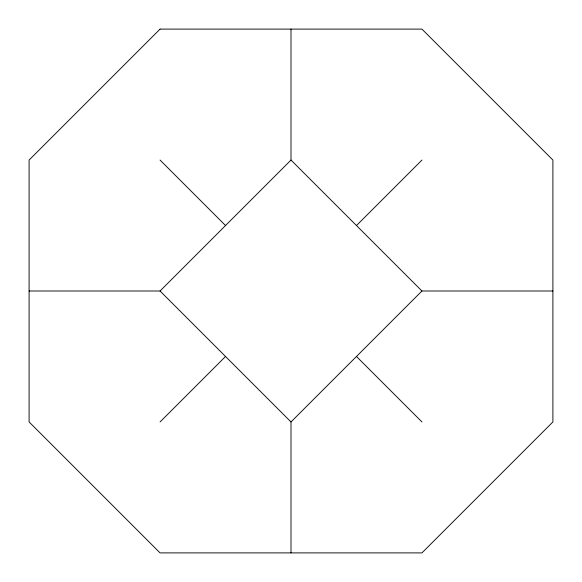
<?xml version="1.0" encoding="UTF-8"?>
<svg xmlns="http://www.w3.org/2000/svg" width="582" height="582" viewBox="0 0 582 582"><rect width="100%" height="100%" fill="white"/><g stroke="black" fill="none" stroke-linecap="round" stroke-linejoin="round"><path stroke-width="0.87" d="M29.1 291L160.05 291L291 160.05L291 29.1M160.05 421.95L225.525 356.475M356.475 225.525L421.95 160.05M291 552.9L291 421.95L421.95 291L552.9 291M291 160.05L421.95 291M160.05 160.05L225.525 225.525M356.475 356.475L421.95 421.95M160.05 291L291 421.95M160.05 29.1L29.1 160.05L29.1 421.95L160.05 552.9L421.95 552.9L552.9 421.95L552.9 160.05L421.95 29.1L160.05 29.1"/></g></svg>
